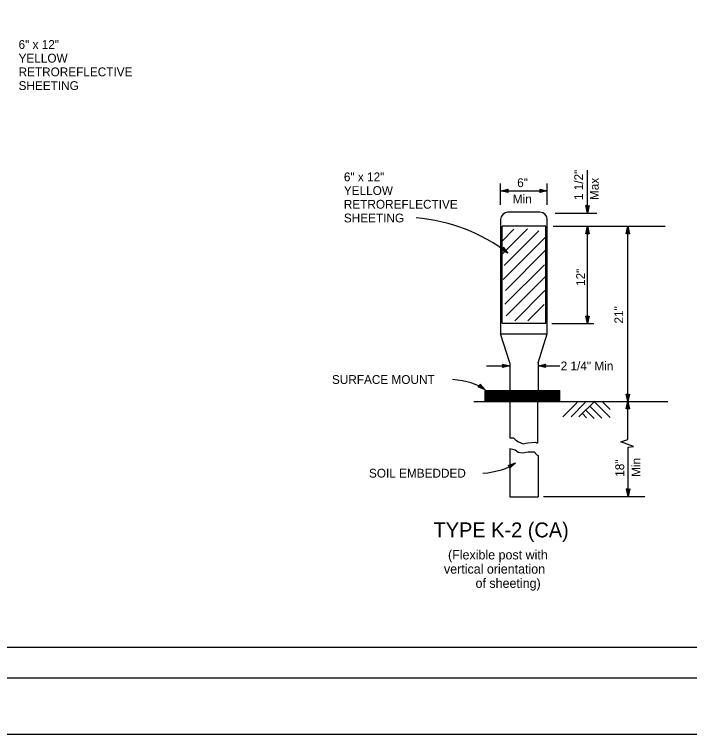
# Model space of a CAD drawing. Extents: x -894 to 866, y -476 to 714.
# Drawn here: x -433 to 111, y -476 to 103 of the extents above; entities that cross this region are included whole.
import ezdxf

# ---------------------------------------------------------------- set-up
doc = ezdxf.new("R2010")
doc.units = 0
for name, color, linetype in [('10 Sheet Format', 7, 'Continuous'), ('56 Stage 3 Anno', 7, 'Continuous'), ('57 Undefined', 7, 'Continuous'), ('59 Sndwall Anno', 7, 'Continuous'), ('60 Nongeo Data', 7, 'Continuous')]:
    doc.layers.add(name, color=color, linetype=linetype)

msp = doc.modelspace()

# ---------------------------------------------------------------- linework, layer by layer
at = {"layer": '10 Sheet Format'}
msp.add_line((-813.45, -406.04), (811.55, -406.04), dxfattribs=at)
for points in [[(-894.04, 713.56), (865.96, 713.56), (865.96, -476.44), (-894.04, -476.44)], [(-863.43, 668.96), (836.57, 668.96), (836.57, -431.04), (-863.43, -431.04)], [(-863.43, 668.96), (836.57, 668.96), (836.57, -431.04), (-863.43, -431.04)]]:
    msp.add_lwpolyline(points, close=True, dxfattribs=at)
at = {"layer": '56 Stage 3 Anno'}
for p, q in [((28.66, -56.91), (28.66, -22.29)), ((-41.2, -50.3), (-41.2, -33.09)), ((-3.7, -50.3), (-3.7, -33.09)), ((-41.2, -39), (-3.7, -39)), ((-41.2, -39), (-41.2, -39)), ((-35.2, -37.67), (-35.2, -37.67)), ((-35.2, -40.34), (-35.2, -40.34)), ((-9.7, -37.66), (-9.7, -37.66)), ((-9.7, -40.33), (-9.7, -40.33)), ((-3.7, -39), (-3.7, -39)), ((27.33, -50.91), (27.33, -50.91)), ((30, -50.91), (30, -50.91)), ((2.6, -56.91), (36.16, -56.91)), ((28.66, -56.91), (28.66, -56.91)), ((1.1, -67.46), (91.1, -67.46)), ((28.66, -145.68), (28.66, -67.47)), ((28.66, -67.47), (28.66, -67.47)), ((61.1, -208.47), (61.1, -67.46)), ((61.1, -67.46), (61.1, -67.46)), ((27.32, -73.47), (27.32, -73.47)), ((29.99, -73.47), (29.99, -73.47)), ((59.76, -73.46), (59.76, -73.46)), ((62.43, -73.46), (62.43, -73.46)), ((-40.9, -86.51), (-40.9, -86.51)), ((-39.29, -84.38), (-39.29, -84.38)), ((-35.32, -89.08), (-35.32, -89.08)), ((27.33, -139.68), (27.33, -139.68)), ((30, -139.68), (30, -139.68)), ((0.01, -145.68), (33.69, -145.68)), ((28.66, -145.68), (28.66, -145.68)), ((-39.77, -178.51), (-39.77, -178.51)), ((-5.12, -178.52), (-5.12, -178.52)), ((-52.61, -179.85), (-33.77, -179.85)), ((-39.77, -181.18), (-39.77, -181.18)), ((-33.77, -179.85), (-33.77, -179.85)), ((-11.12, -179.85), (6.42, -179.85)), ((-11.12, -179.85), (-11.12, -179.85)), ((-5.12, -181.19), (-5.12, -181.19)), ((-59.26, -196.57), (-59.26, -196.57)), ((-57.65, -194.43), (-57.65, -194.43)), ((-53.66, -199.11), (-53.66, -199.11)), ((59.77, -202.47), (59.77, -202.47)), ((62.44, -202.47), (62.44, -202.47)), ((61.1, -239.13), (61.1, -208.47)), ((61.1, -208.47), (61.1, -208.47)), ((61.1, -208.47), (61.1, -208.47)), ((59.76, -214.47), (59.76, -214.47)), ((62.43, -214.47), (62.43, -214.47)), ((55.39, -240.99), (61.1, -239.13)), ((65.66, -244.53), (55.39, -240.99)), ((61.44, -245.1), (65.66, -244.53)), ((61.44, -284.81), (61.44, -245.1)), ((-35.13, -259.94), (-35.13, -259.94)), ((-29.36, -257.83), (-29.36, -257.83)), ((-33.69, -262.19), (-33.69, -262.19)), ((60.11, -278.81), (60.11, -278.81)), ((62.78, -278.81), (62.78, -278.81)), ((61.44, -284.81), (61.44, -284.81))]:
    msp.add_line(p, q, dxfattribs=at)
for points in [[(-35.2, -40.34), (-41.2, -39), (-35.2, -37.67), (-35.41, -38.02), (-39.8, -38.99), (-35.41, -39.98), (-35.62, -39.63), (-38.43, -39), (-35.62, -38.38), (-35.84, -38.73), (-37.05, -39), (-35.83, -39.27), (-36, -39), (-35.2, -37.67), (-36, -39)], [(-9.7, -37.66), (-3.7, -39), (-9.7, -40.33), (-9.48, -39.97), (-5.09, -39), (-9.48, -38.01), (-9.27, -38.37), (-6.46, -39), (-9.27, -39.62), (-9.06, -39.26), (-7.84, -39), (-9.06, -38.72), (-8.9, -39), (-9.7, -40.33), (-8.9, -39)], [(30, -50.91), (28.66, -56.91), (27.33, -50.91), (27.69, -51.12), (28.66, -55.52), (29.65, -51.12), (29.29, -51.33), (28.67, -54.15), (28.04, -51.33), (28.4, -51.55), (28.67, -52.76), (28.94, -51.54), (28.66, -51.71), (27.33, -50.91), (28.66, -51.71)], [(27.32, -73.47), (28.66, -67.47), (29.99, -73.47), (29.64, -73.26), (28.67, -68.87), (27.68, -73.26), (28.03, -73.05), (28.66, -70.24), (29.28, -73.05), (28.93, -72.83), (28.66, -71.62), (28.39, -72.84), (28.66, -72.67), (29.99, -73.47), (28.66, -72.67)], [(59.76, -73.46), (61.1, -67.46), (62.43, -73.46), (62.07, -73.25), (61.1, -68.85), (60.11, -73.25), (60.47, -73.04), (61.1, -70.22), (61.72, -73.03), (61.37, -72.82), (61.1, -71.6), (60.82, -72.82), (61.1, -72.66), (62.43, -73.46), (61.1, -72.66)], [(-39.29, -84.38), (-35.32, -89.08), (-40.9, -86.51), (-40.52, -86.36), (-36.43, -88.24), (-39.33, -84.79), (-39.38, -85.2), (-37.52, -87.41), (-40.13, -86.2), (-39.75, -86.05), (-38.62, -86.57), (-39.42, -85.62), (-39.46, -85.93), (-40.9, -86.51), (-39.46, -85.93)], [(30, -139.68), (28.66, -145.68), (27.33, -139.68), (27.69, -139.9), (28.66, -144.29), (29.65, -139.9), (29.29, -140.11), (28.67, -142.92), (28.04, -140.11), (28.4, -140.32), (28.67, -141.54), (28.94, -140.32), (28.66, -140.48), (27.33, -139.68), (28.66, -140.48)], [(-39.77, -178.51), (-33.77, -179.85), (-39.77, -181.18), (-39.56, -180.83), (-35.16, -179.85), (-39.56, -178.87), (-39.35, -179.22), (-36.53, -179.85), (-39.34, -180.47), (-39.13, -180.12), (-37.91, -179.85), (-39.14, -179.58), (-38.97, -179.85), (-39.77, -181.18), (-38.97, -179.85)], [(-5.12, -181.19), (-11.12, -179.85), (-5.12, -178.52), (-5.33, -178.88), (-9.73, -179.85), (-5.33, -180.84), (-5.54, -180.48), (-8.36, -179.85), (-5.55, -179.23), (-5.76, -179.58), (-6.98, -179.85), (-5.76, -180.13), (-5.92, -179.85), (-5.12, -178.52), (-5.92, -179.85)], [(-57.65, -194.43), (-53.66, -199.11), (-59.26, -196.57), (-58.87, -196.41), (-54.77, -198.27), (-57.7, -194.84), (-57.74, -195.25), (-55.87, -197.45), (-58.49, -196.26), (-58.1, -196.1), (-56.97, -196.62), (-57.78, -195.67), (-57.82, -195.98), (-59.26, -196.57), (-57.82, -195.98)], [(62.44, -202.47), (61.1, -208.47), (59.77, -202.47), (60.12, -202.69), (61.1, -207.08), (62.08, -202.68), (61.73, -202.9), (61.1, -205.71), (60.48, -202.9), (60.83, -203.11), (61.1, -204.33), (61.37, -203.11), (61.1, -203.27), (59.77, -202.47), (61.1, -203.27)], [(59.76, -214.47), (61.1, -208.47), (62.43, -214.47), (62.07, -214.26), (61.1, -209.86), (60.11, -214.26), (60.47, -214.05), (61.1, -211.23), (61.72, -214.05), (61.37, -213.83), (61.1, -212.62), (60.82, -213.84), (61.1, -213.67), (62.43, -214.47), (61.1, -213.67)], [(-35.13, -259.94), (-29.36, -257.83), (-33.69, -262.19), (-33.7, -261.78), (-30.52, -258.58), (-34.76, -260.13), (-34.39, -260.31), (-31.68, -259.32), (-33.71, -261.36), (-33.72, -260.95), (-32.85, -260.07), (-34.02, -260.5), (-33.73, -260.64), (-33.69, -262.19), (-33.73, -260.64)], [(62.78, -278.81), (61.44, -284.81), (60.11, -278.81), (60.46, -279.02), (61.44, -283.42), (62.42, -279.02), (62.07, -279.23), (61.44, -282.05), (60.82, -279.24), (61.17, -279.45), (61.44, -280.67), (61.71, -279.45), (61.44, -279.61), (60.11, -278.81), (61.44, -279.61)]]:
    msp.add_lwpolyline(points, close=True, dxfattribs=at)
msp.add_arc((-120.62, -201.36), 141.01, 52.77739, 85.31123, dxfattribs=at)
for centre, major_axis, start_param, end_param in [((-274.74, -347.7), (-227.48, -141.7), 3.256999, 3.527553), ((-250.43, -109.23), (-227.48, 141.7), 2.755632, 3.026186)]:
    msp.add_ellipse(centre, major_axis=major_axis, ratio=0.299377, start_param=start_param, end_param=end_param, dxfattribs=at)
at = {"layer": '59 Sndwall Anno'}
for p, q in [((-39.94, -89.92), (-19.52, -69.51)), ((-39.96, -79.34), (-30.55, -69.93)), ((-38.33, -98.92), (-10.44, -71.03)), ((-39.18, -110.38), (-5.4, -76.6)), ((-37.31, -119.12), (-5.02, -86.83)), ((-37.73, -130.14), (-5.96, -98.38)), ((-36.65, -139.67), (-5.24, -108.26)), ((-29.85, -143.47), (-5.65, -119.28)), ((-19.44, -143.67), (-6.07, -130.3)), ((21.73, -220.9), (34.47, -208.16)), ((8.92, -220.67), (20.35, -209.23)), ((15.44, -220.67), (26.87, -209.24)), ((40.14, -221.83), (30.71, -212.41)), ((46.89, -221.37), (34.66, -209.13)), ((46.89, -214.84), (40.72, -208.67)), ((28.02, -221.6), (24.91, -218.49)), ((34.08, -222.07), (27.21, -215.19))]:
    msp.add_line(p, q, dxfattribs=at)
at = {"layer": '60 Nongeo Data'}
for p, q in [((-9.6, -56.21), (-35.29, -56.21)), ((-41.2, -62.11), (-41.2, -154.1)), ((-3.7, -154.1), (-3.7, -62.11)), ((-4.84, -67.5), (-40.06, -67.5)), ((-40.06, -145.5), (-40.06, -67.5)), ((-4.84, -145.5), (-4.84, -67.5)), ((-40.06, -145.5), (-4.84, -145.5)), ((-33.77, -177.3), (-41.2, -154.1)), ((-41.2, -154.1), (-3.7, -154.1)), ((-11.12, -177.3), (-3.7, -154.1)), ((-33.77, -177.3), (-33.77, -208.47)), ((-11.12, -177.3), (-11.12, -208.47)), ((-53.63, -199.65), (6.37, -199.65)), ((-53.63, -208.47), (-53.63, -199.65)), ((-53.33, -208.47), (-53.33, -199.65)), ((-53.03, -208.47), (-53.03, -199.65)), ((-52.73, -208.47), (-52.73, -199.65)), ((-52.43, -208.47), (-52.43, -199.65)), ((-52.13, -208.47), (-52.13, -199.65)), ((-51.83, -208.47), (-51.83, -199.65)), ((-51.53, -208.47), (-51.53, -199.65)), ((-51.23, -208.47), (-51.23, -199.65)), ((-50.93, -208.47), (-50.93, -199.65)), ((-50.63, -208.47), (-50.63, -199.65)), ((-50.33, -208.47), (-50.33, -199.65)), ((-50.03, -208.47), (-50.03, -199.65)), ((-49.73, -208.47), (-49.73, -199.65)), ((-49.43, -208.47), (-49.43, -199.65)), ((-49.13, -208.47), (-49.13, -199.65)), ((-48.83, -208.47), (-48.83, -199.65)), ((-48.53, -208.47), (-48.53, -199.65)), ((-48.23, -208.47), (-48.23, -199.65)), ((-47.93, -208.47), (-47.93, -199.65)), ((-47.63, -208.47), (-47.63, -199.65)), ((-47.33, -208.47), (-47.33, -199.65)), ((-47.03, -208.47), (-47.03, -199.65)), ((-46.73, -208.47), (-46.73, -199.65)), ((-46.43, -208.47), (-46.43, -199.65)), ((-46.13, -208.47), (-46.13, -199.65)), ((-45.83, -208.47), (-45.83, -199.65)), ((-45.53, -208.47), (-45.53, -199.65)), ((-45.23, -208.47), (-45.23, -199.65)), ((-44.93, -208.47), (-44.93, -199.65)), ((-44.63, -208.47), (-44.63, -199.65)), ((-44.33, -208.47), (-44.33, -199.65)), ((-44.03, -208.47), (-44.03, -199.65)), ((-43.73, -208.47), (-43.73, -199.65)), ((-43.43, -208.47), (-43.43, -199.65)), ((-43.13, -208.47), (-43.13, -199.65)), ((-42.83, -208.47), (-42.83, -199.65)), ((-42.53, -208.47), (-42.53, -199.65)), ((-42.23, -208.47), (-42.23, -199.65)), ((-41.93, -208.47), (-41.93, -199.65)), ((-41.63, -208.47), (-41.63, -199.65)), ((-41.33, -208.47), (-41.33, -199.65)), ((-41.03, -208.47), (-41.03, -199.65)), ((-40.73, -208.47), (-40.73, -199.65)), ((-40.43, -208.47), (-40.43, -199.65)), ((-40.13, -208.47), (-40.13, -199.65)), ((-39.83, -208.47), (-39.83, -199.65)), ((-39.53, -208.47), (-39.53, -199.65)), ((-39.23, -208.47), (-39.23, -199.65)), ((-38.93, -208.47), (-38.93, -199.65)), ((-38.63, -208.47), (-38.63, -199.65)), ((-38.33, -208.47), (-38.33, -199.65)), ((-38.03, -208.47), (-38.03, -199.65)), ((-37.73, -208.47), (-37.73, -199.65)), ((-37.43, -208.47), (-37.43, -199.65)), ((-37.13, -208.47), (-37.13, -199.65)), ((-36.83, -208.47), (-36.83, -199.65)), ((-36.53, -208.47), (-36.53, -199.65)), ((-36.23, -208.47), (-36.23, -199.65)), ((-35.93, -208.47), (-35.93, -199.65)), ((-35.63, -208.47), (-35.63, -199.65)), ((-35.33, -208.47), (-35.33, -199.65)), ((-35.03, -208.47), (-35.03, -199.65)), ((-34.73, -208.47), (-34.73, -199.65)), ((-34.43, -208.47), (-34.43, -199.65)), ((-34.13, -208.47), (-34.13, -199.65)), ((-33.83, -208.47), (-33.83, -199.65)), ((-33.53, -208.47), (-33.53, -199.65)), ((-33.23, -208.47), (-33.23, -199.65)), ((-32.93, -208.47), (-32.93, -199.65)), ((-32.63, -208.47), (-32.63, -199.65)), ((-32.33, -208.47), (-32.33, -199.65)), ((-32.03, -208.47), (-32.03, -199.65)), ((-31.73, -208.47), (-31.73, -199.65)), ((-31.43, -208.47), (-31.43, -199.65)), ((-31.13, -208.47), (-31.13, -199.65)), ((-30.83, -208.47), (-30.83, -199.65)), ((-30.53, -208.47), (-30.53, -199.65)), ((-30.23, -208.47), (-30.23, -199.65)), ((-29.93, -208.47), (-29.93, -199.65)), ((-29.63, -208.47), (-29.63, -199.65)), ((-29.33, -208.47), (-29.33, -199.65)), ((-29.03, -208.47), (-29.03, -199.65)), ((-28.73, -208.47), (-28.73, -199.65)), ((-28.43, -208.47), (-28.43, -199.65)), ((-28.13, -208.47), (-28.13, -199.65)), ((-27.83, -208.47), (-27.83, -199.65)), ((-27.53, -208.47), (-27.53, -199.65)), ((-27.23, -208.47), (-27.23, -199.65)), ((-26.93, -208.47), (-26.93, -199.65)), ((-26.63, -208.47), (-26.63, -199.65)), ((-26.33, -208.47), (-26.33, -199.65)), ((-26.03, -208.47), (-26.03, -199.65)), ((-25.73, -208.47), (-25.73, -199.65)), ((-25.43, -208.47), (-25.43, -199.65)), ((-25.13, -208.47), (-25.13, -199.65)), ((-24.83, -208.47), (-24.83, -199.65)), ((-24.53, -208.47), (-24.53, -199.65)), ((-24.53, -208.47), (-24.53, -199.65)), ((-24.23, -208.47), (-24.23, -199.65)), ((-24.23, -208.47), (-24.23, -199.65)), ((-23.93, -208.47), (-23.93, -199.65)), ((-23.93, -208.47), (-23.93, -199.65)), ((-23.63, -208.47), (-23.63, -199.65)), ((-23.63, -208.47), (-23.63, -199.65)), ((-23.33, -208.47), (-23.33, -199.65)), ((-23.33, -208.47), (-23.33, -199.65)), ((-23.03, -208.47), (-23.03, -199.65)), ((-23.03, -208.47), (-23.03, -199.65)), ((-22.73, -208.47), (-22.73, -199.65)), ((-22.73, -208.47), (-22.73, -199.65)), ((-22.43, -208.47), (-22.43, -199.65)), ((-22.43, -208.47), (-22.43, -199.65)), ((-22.13, -208.47), (-22.13, -199.65)), ((-21.83, -208.47), (-21.83, -199.65)), ((-21.53, -208.47), (-21.53, -199.65)), ((-21.23, -208.47), (-21.23, -199.65)), ((-20.93, -208.47), (-20.93, -199.65)), ((-20.63, -208.47), (-20.63, -199.65)), ((-20.33, -208.47), (-20.33, -199.65)), ((-20.03, -208.47), (-20.03, -199.65)), ((-19.73, -208.47), (-19.73, -199.65)), ((-19.43, -208.47), (-19.43, -199.65)), ((-19.13, -208.47), (-19.13, -199.65)), ((-18.83, -208.47), (-18.83, -199.65)), ((-18.53, -208.47), (-18.53, -199.65)), ((-18.23, -208.47), (-18.23, -199.65)), ((-17.93, -208.47), (-17.93, -199.65)), ((-17.63, -208.47), (-17.63, -199.65)), ((-17.33, -208.47), (-17.33, -199.65)), ((-17.03, -208.47), (-17.03, -199.65)), ((-16.73, -208.47), (-16.73, -199.65)), ((-16.43, -208.47), (-16.43, -199.65)), ((-16.13, -208.47), (-16.13, -199.65)), ((-15.83, -208.47), (-15.83, -199.65)), ((-15.53, -208.47), (-15.53, -199.65)), ((-15.23, -208.47), (-15.23, -199.65)), ((-14.93, -208.47), (-14.93, -199.65)), ((-14.63, -208.47), (-14.63, -199.65)), ((-14.33, -208.47), (-14.33, -199.65)), ((-14.03, -208.47), (-14.03, -199.65)), ((-13.73, -208.47), (-13.73, -199.65)), ((-13.43, -208.47), (-13.43, -199.65)), ((-13.13, -208.47), (-13.13, -199.65)), ((-12.83, -208.47), (-12.83, -199.65)), ((-12.53, -208.47), (-12.53, -199.65)), ((-12.23, -208.47), (-12.23, -199.65)), ((-11.93, -208.47), (-11.93, -199.65)), ((-11.63, -208.47), (-11.63, -199.65)), ((-11.33, -208.47), (-11.33, -199.65)), ((-11.03, -208.47), (-11.03, -199.65)), ((-10.73, -208.47), (-10.73, -199.65)), ((-10.43, -208.47), (-10.43, -199.65)), ((-10.13, -208.47), (-10.13, -199.65)), ((-9.83, -208.47), (-9.83, -199.65)), ((-9.53, -208.47), (-9.53, -199.65)), ((-9.23, -208.47), (-9.23, -199.65)), ((-8.93, -208.47), (-8.93, -199.65)), ((-8.63, -208.47), (-8.63, -199.65)), ((-8.33, -208.47), (-8.33, -199.65)), ((-8.03, -208.47), (-8.03, -199.65)), ((-7.73, -208.47), (-7.73, -199.65)), ((-7.43, -208.47), (-7.43, -199.65)), ((-7.13, -208.47), (-7.13, -199.65)), ((-6.83, -208.47), (-6.83, -199.65)), ((-6.53, -208.47), (-6.53, -199.65)), ((-6.23, -208.47), (-6.23, -199.65)), ((-5.93, -208.47), (-5.93, -199.65)), ((-5.63, -208.47), (-5.63, -199.65)), ((-5.33, -208.47), (-5.33, -199.65)), ((-5.03, -208.47), (-5.03, -199.65)), ((-4.73, -208.47), (-4.73, -199.65)), ((-4.43, -208.47), (-4.43, -199.65)), ((-4.13, -208.47), (-4.13, -199.65)), ((-3.83, -208.47), (-3.83, -199.65)), ((-3.53, -208.47), (-3.53, -199.65)), ((-3.23, -208.47), (-3.23, -199.65)), ((-2.93, -208.47), (-2.93, -199.65)), ((-2.63, -208.47), (-2.63, -199.65)), ((-2.33, -208.47), (-2.33, -199.65)), ((-2.03, -208.47), (-2.03, -199.65)), ((-1.73, -208.47), (-1.73, -199.65)), ((-1.43, -208.47), (-1.43, -199.65)), ((-1.13, -208.47), (-1.13, -199.65)), ((-0.83, -208.47), (-0.83, -199.65)), ((-0.53, -208.47), (-0.53, -199.65)), ((-0.23, -208.47), (-0.23, -199.65)), ((0.07, -208.47), (0.07, -199.65)), ((0.37, -208.47), (0.37, -199.65)), ((0.67, -208.47), (0.67, -199.65)), ((0.97, -208.47), (0.97, -199.65)), ((1.27, -208.47), (1.27, -199.65)), ((1.57, -208.47), (1.57, -199.65)), ((1.87, -208.47), (1.87, -199.65)), ((2.17, -208.47), (2.17, -199.65)), ((2.47, -208.47), (2.47, -199.65)), ((2.77, -208.47), (2.77, -199.65)), ((3.07, -208.47), (3.07, -199.65)), ((3.37, -208.47), (3.37, -199.65)), ((3.67, -208.47), (3.67, -199.65)), ((3.97, -208.47), (3.97, -199.65)), ((4.27, -208.47), (4.27, -199.65)), ((4.57, -208.47), (4.57, -199.65)), ((4.87, -208.47), (4.87, -199.65)), ((5.17, -208.47), (5.17, -199.65)), ((5.47, -208.47), (5.47, -199.65)), ((5.77, -208.47), (5.77, -199.65)), ((6.07, -208.47), (6.07, -199.65)), ((6.37, -208.47), (6.37, -199.65)), ((6.37, -208.47), (6.37, -199.65)), ((-62.74, -208.47), (93.26, -208.47)), ((-33.77, -208.47), (-33.77, -237.78)), ((-11.45, -208.47), (-11.45, -242.04)), ((-33.77, -246.37), (-33.77, -285.29)), ((-11.03, -251.85), (-11.03, -285.29)), ((-33.77, -285.29), (-11.03, -285.29)), ((-6.79, -285), (74.87, -285))]:
    msp.add_line(p, q, dxfattribs=at)
for points in [[(-33.77, -237.78), (-30.92, -237.78), (-28.95, -239.46), (-26.7, -240.87), (-23.05, -242.55), (-20.81, -241.99), (-19.4, -241.71), (-13.23, -241.15), (-11.45, -242.04)], [(-33.77, -246.37), (-29.47, -247.36), (-27.23, -249.33), (-23.58, -249.89), (-19.09, -249.05), (-14.31, -249.05), (-12.07, -251.29), (-10.9, -252)]]:
    msp.add_lwpolyline(points, dxfattribs=at)
for centre, start, end in [((-35.29, -62.11), 90, 180), ((-9.6, -62.11), 0, 90)]:
    msp.add_arc(centre, 5.91, start, end, dxfattribs=at)

# ---------------------------------------------------------------- texts
at = {"layer": '57 Undefined'}
for s, height, p in [('6" x 12"', 7.087, (-429.15, 75.21)), ('YELLOW', 7.087, (-429.15, 64.18)), ('RETROREFLECTIVE', 7.0866, (-429.15, 53.16)), ('SHEETING', 7.087, (-429.15, 42.13)), ('6" x 12"', 7.087, (-167.37, -31.3)), ('6"', 7.087, (-27.87, -36)), ('YELLOW', 7.087, (-167.37, -42.32)), ('RETROREFLECTIVE', 7.0866, (-167.37, -53.35)), ('Min', 7.087, (-31.43, -49.08)), ('SHEETING', 7.087, (-167.37, -64.37)), ('2 1/4" Min', 7.087, (7.13, -183.39)), ('SURFACE MOUNT', 7.0866, (-176.95, -194.34)), ('SOIL EMBEDDED', 7.0866, (-147.15, -269.69)), ('TYPE K-2 (CA)', 12, (-95.18, -317.78)), ('(Flexible post with', 7.5, (-83.55, -335.51)), ('vertical orientation', 7.5, (-86.81, -346.94)), ('of sheeting)', 7.5, (-61.4, -358.38))]:
    msp.add_text(s, height=height, dxfattribs=at).set_placement(p)
for s, p in [('1 1/2"', (25.13, -46.43)), ('Max', (37.72, -46.43)), ('12"', (26.7, -115.51)), ('21"', (57.38, -145.73)), ('Min', (71.31, -269.08)), ('18"', (58.22, -269.04))]:
    msp.add_text(s, height=7.087, rotation=90, dxfattribs=at).set_placement(p)

doc.saveas('drawing.dxf')
